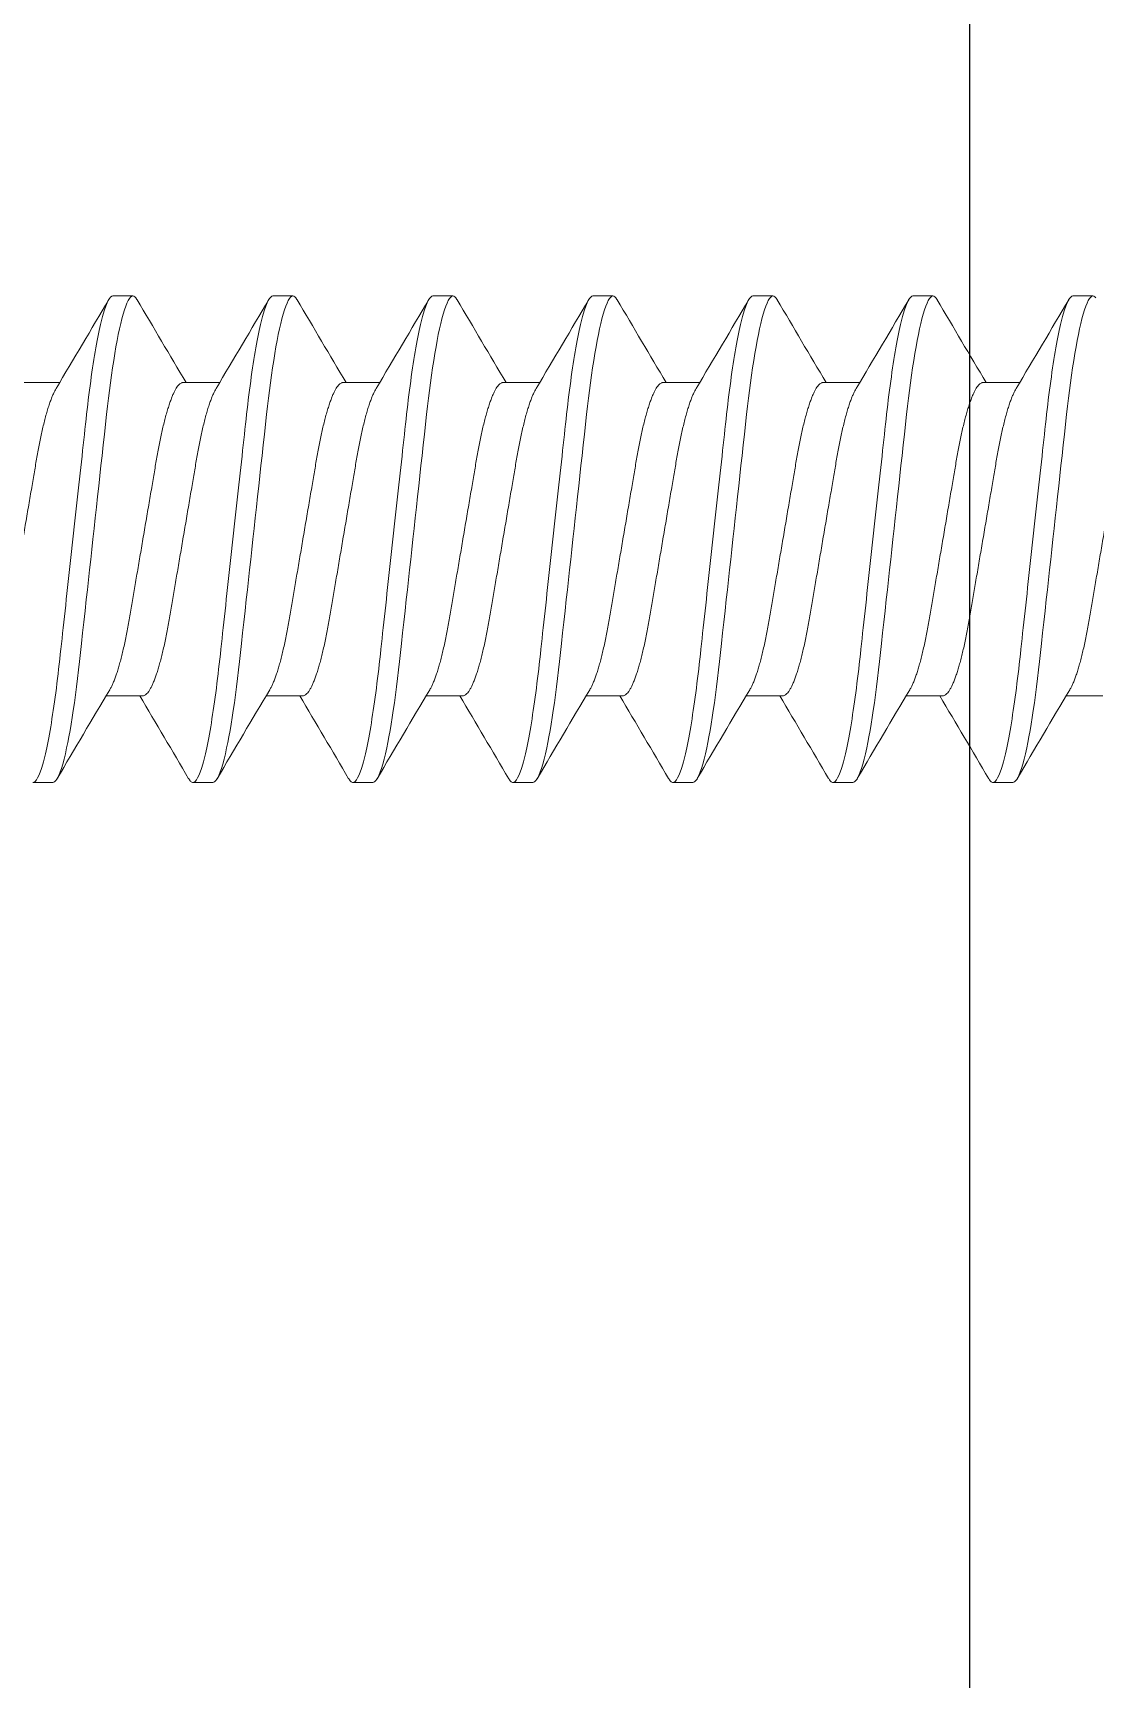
# Model space of a CAD drawing. Extents: x -26 to 91, y -47 to 75.
# Drawn here: x 5.562 to 5.977, y 55.154 to 55.797 of the extents above; entities that cross this region are included whole.
import ezdxf

# ---------------------------------------------------------------- set-up
doc = ezdxf.new("R2010")
doc.units = 0
doc.header["$MEASUREMENT"] = 0
doc.layers.get('0').update_dxf_attribs({"linetype": 'CONTINUOUS'})
doc.layers.add('Ballons', color=7, linetype='CONTINUOUS')
doc.layers.add('FRAME', color=1, linetype='CONTINUOUS')

# ---------------------------------------------------------------- blocks, each defined once
blk = doc.blocks.new('no 10 1 in')
at = {"color": 7, "linetype": 'Continuous', "lineweight": 15}
for p, q in [((55.43295, 25.67204), (55.42514, 25.67204)), ((55.49545, 25.67204), (55.48764, 25.67204)), ((55.55795, 25.67204), (55.55014, 25.67204)), ((55.62045, 25.67204), (55.61264, 25.67204)), ((55.68295, 25.67204), (55.67514, 25.67204)), ((55.74545, 25.67204), (55.73764, 25.67204)), ((55.80795, 25.67204), (55.80014, 25.67204)), ((55.46811, 25.63821), (55.45375, 25.63821)), ((55.53061, 25.63821), (55.51625, 25.63821)), ((55.59311, 25.63821), (55.57875, 25.63821)), ((55.65561, 25.63821), (55.64125, 25.63821)), ((55.71811, 25.63821), (55.70375, 25.63821)), ((55.78061, 25.63821), (55.76625, 25.63821)), ((55.84311, 25.63821), (55.82875, 25.63821)), ((55.42123, 25.51587), (55.43559, 25.51587)), ((55.48373, 25.51587), (55.49809, 25.51587)), ((55.54623, 25.51587), (55.56059, 25.51587)), ((55.60873, 25.51587), (55.62309, 25.51587)), ((55.67123, 25.51587), (55.68559, 25.51587)), ((55.73373, 25.51587), (55.74809, 25.51587)), ((55.79623, 25.51587), (55.81059, 25.51587)), ((55.45639, 25.48204), (55.4642, 25.48204)), ((55.51889, 25.48204), (55.5267, 25.48204)), ((55.58139, 25.48204), (55.5892, 25.48204)), ((55.64389, 25.48204), (55.6517, 25.48204)), ((55.70639, 25.48204), (55.7142, 25.48204)), ((55.76889, 25.48204), (55.7767, 25.48204)), ((55.83139, 25.48204), (55.8392, 25.48204))]:
    blk.add_line(p, q, dxfattribs=at)
at = {"color": 7, "linetype": 'Continuous', "lineweight": 15, "flags": 128}
for points in [[(55.42397, 25.67129), (55.42437, 25.67171), (55.42476, 25.67196), (55.42514, 25.67204), (55.42557, 25.67194), (55.42602, 25.67161), (55.42648, 25.67107), (55.42696, 25.67029), (55.42745, 25.66928), (55.42794, 25.66807), (55.42844, 25.66663), (55.42895, 25.66496), (55.42946, 25.66308), (55.42992, 25.66122), (55.43038, 25.65919), (55.43084, 25.657), (55.43129, 25.65466), (55.43175, 25.65217), (55.4322, 25.64954), (55.43265, 25.64679), (55.43309, 25.64391), (55.4335, 25.64108), (55.4339, 25.63816), (55.4343, 25.63515), (55.43468, 25.63208), (55.43506, 25.62895), (55.43542, 25.62576), (55.43584, 25.62193), (55.43628, 25.61796), (55.43673, 25.61385), (55.43719, 25.60963), (55.43762, 25.60576), (55.43805, 25.60181), (55.43849, 25.59779), (55.43894, 25.59371), (55.43939, 25.58959), (55.43984, 25.58543), (55.4403, 25.58124), (55.44076, 25.57704), (55.4412, 25.57305), (55.44164, 25.56907), (55.44207, 25.56512), (55.4425, 25.56119), (55.44293, 25.5573), (55.44335, 25.55347), (55.44384, 25.54903), (55.44431, 25.54468), (55.44478, 25.54045), (55.44523, 25.53634), (55.44562, 25.53278), (55.446, 25.52934), (55.44637, 25.52597), (55.44677, 25.52266), (55.44717, 25.51941), (55.44758, 25.51624), (55.44801, 25.51316), (55.44844, 25.51018), (55.44886, 25.50744), (55.44928, 25.50481), (55.44971, 25.5023), (55.45014, 25.49991), (55.45058, 25.49766), (55.45102, 25.49553), (55.45153, 25.49322), (55.45205, 25.49111), (55.45256, 25.48922), (55.45306, 25.48754), (55.45351, 25.48623), (55.45395, 25.48511), (55.45438, 25.48416), (55.4548, 25.48339), (55.45522, 25.48279), (55.45562, 25.48237), (55.45601, 25.48213), (55.45639, 25.48204), (55.45639, 25.48204)], [(55.48597, 25.67055), (55.48605, 25.6707), (55.48647, 25.67129), (55.48687, 25.67171), (55.48726, 25.67196), (55.48764, 25.67204), (55.48807, 25.67194), (55.48852, 25.67161), (55.48898, 25.67107), (55.48946, 25.67029), (55.48995, 25.66928), (55.49044, 25.66807), (55.49094, 25.66663), (55.49145, 25.66496), (55.49196, 25.66308), (55.49242, 25.66122), (55.49288, 25.65919), (55.49334, 25.657), (55.49379, 25.65466), (55.49425, 25.65217), (55.4947, 25.64954), (55.49515, 25.64679), (55.49559, 25.64391), (55.496, 25.64108), (55.4964, 25.63816), (55.4968, 25.63515), (55.49718, 25.63208), (55.49756, 25.62895), (55.49792, 25.62576), (55.49834, 25.62193), (55.49878, 25.61796), (55.49923, 25.61385), (55.49969, 25.60963), (55.50012, 25.60576), (55.50055, 25.60181), (55.50099, 25.59779), (55.50144, 25.59371), (55.50189, 25.58959), (55.50234, 25.58543), (55.5028, 25.58124), (55.50326, 25.57704), (55.5037, 25.57305), (55.50414, 25.56907), (55.50457, 25.56512), (55.505, 25.56119), (55.50543, 25.5573), (55.50585, 25.55347), (55.50634, 25.54903), (55.50681, 25.54468), (55.50728, 25.54045), (55.50773, 25.53634), (55.50812, 25.53278), (55.5085, 25.52934), (55.50887, 25.52597), (55.50927, 25.52266), (55.50967, 25.51941), (55.51008, 25.51624), (55.51051, 25.51316), (55.51094, 25.51018), (55.51136, 25.50744), (55.51178, 25.50481), (55.51221, 25.5023), (55.51264, 25.49991), (55.51308, 25.49766), (55.51352, 25.49553), (55.51403, 25.49322), (55.51455, 25.49111), (55.51506, 25.48922), (55.51556, 25.48754), (55.51601, 25.48623), (55.51645, 25.48511), (55.51688, 25.48416), (55.5173, 25.48339), (55.51772, 25.48279), (55.51812, 25.48237), (55.51851, 25.48213), (55.51889, 25.48204), (55.51889, 25.48204)], [(55.54847, 25.67055), (55.54855, 25.6707), (55.54897, 25.67129), (55.54937, 25.67171), (55.54976, 25.67196), (55.55014, 25.67204), (55.55057, 25.67194), (55.55102, 25.67161), (55.55148, 25.67107), (55.55196, 25.67029), (55.55245, 25.66928), (55.55294, 25.66807), (55.55344, 25.66663), (55.55395, 25.66496), (55.55446, 25.66308), (55.55492, 25.66122), (55.55538, 25.65919), (55.55584, 25.657), (55.55629, 25.65466), (55.55675, 25.65217), (55.5572, 25.64954), (55.55765, 25.64679), (55.55809, 25.64391), (55.5585, 25.64108), (55.5589, 25.63816), (55.5593, 25.63515), (55.55968, 25.63208), (55.56006, 25.62895), (55.56042, 25.62576), (55.56084, 25.62193), (55.56128, 25.61796), (55.56173, 25.61385), (55.56219, 25.60963), (55.56262, 25.60576), (55.56305, 25.60181), (55.56349, 25.59779), (55.56394, 25.59371), (55.56439, 25.58959), (55.56484, 25.58543), (55.5653, 25.58124), (55.56576, 25.57704), (55.5662, 25.57305), (55.56664, 25.56907), (55.56707, 25.56512), (55.5675, 25.56119), (55.56793, 25.5573), (55.56835, 25.55347), (55.56884, 25.54903), (55.56931, 25.54468), (55.56978, 25.54045), (55.57023, 25.53634), (55.57062, 25.53278), (55.571, 25.52934), (55.57137, 25.52597), (55.57177, 25.52266), (55.57217, 25.51941), (55.57258, 25.51624), (55.57301, 25.51316), (55.57344, 25.51018), (55.57386, 25.50744), (55.57428, 25.50481), (55.57471, 25.5023), (55.57514, 25.49991), (55.57558, 25.49766), (55.57602, 25.49553), (55.57653, 25.49322), (55.57705, 25.49111), (55.57756, 25.48922), (55.57806, 25.48754), (55.57851, 25.48623), (55.57895, 25.48511), (55.57938, 25.48416), (55.5798, 25.48339), (55.58022, 25.48279), (55.58062, 25.48237), (55.58101, 25.48213), (55.58139, 25.48204), (55.58139, 25.48204)], [(55.61097, 25.67055), (55.61105, 25.6707), (55.61147, 25.67129), (55.61187, 25.67171), (55.61226, 25.67196), (55.61264, 25.67204), (55.61307, 25.67194), (55.61352, 25.67161), (55.61398, 25.67107), (55.61446, 25.67029), (55.61495, 25.66928), (55.61544, 25.66807), (55.61594, 25.66663), (55.61645, 25.66496), (55.61696, 25.66308), (55.61742, 25.66122), (55.61788, 25.65919), (55.61834, 25.657), (55.61879, 25.65466), (55.61925, 25.65217), (55.6197, 25.64954), (55.62015, 25.64679), (55.62059, 25.64391), (55.621, 25.64108), (55.6214, 25.63816), (55.6218, 25.63515), (55.62218, 25.63208), (55.62256, 25.62895), (55.62292, 25.62576), (55.62334, 25.62193), (55.62378, 25.61796), (55.62423, 25.61385), (55.62469, 25.60963), (55.62512, 25.60576), (55.62555, 25.60181), (55.62599, 25.59779), (55.62644, 25.59371), (55.62689, 25.58959), (55.62734, 25.58543), (55.6278, 25.58124), (55.62826, 25.57704), (55.6287, 25.57305), (55.62914, 25.56907), (55.62957, 25.56512), (55.63, 25.56119), (55.63043, 25.5573), (55.63085, 25.55347), (55.63134, 25.54903), (55.63181, 25.54468), (55.63228, 25.54045), (55.63273, 25.53634), (55.63312, 25.53278), (55.6335, 25.52934), (55.63387, 25.52597), (55.63427, 25.52266), (55.63467, 25.51941), (55.63508, 25.51624), (55.63551, 25.51316), (55.63594, 25.51018), (55.63636, 25.50744), (55.63678, 25.50481), (55.63721, 25.5023), (55.63764, 25.49991), (55.63808, 25.49766), (55.63852, 25.49553), (55.63903, 25.49322), (55.63955, 25.49111), (55.64006, 25.48922), (55.64056, 25.48754), (55.64101, 25.48623), (55.64145, 25.48511), (55.64188, 25.48416), (55.6423, 25.48339), (55.64272, 25.48279), (55.64312, 25.48237), (55.64351, 25.48213), (55.64389, 25.48204), (55.64389, 25.48204)], [(55.67347, 25.67055), (55.67355, 25.6707), (55.67397, 25.67129), (55.67437, 25.67171), (55.67476, 25.67196), (55.67514, 25.67204), (55.67557, 25.67194), (55.67602, 25.67161), (55.67648, 25.67107), (55.67696, 25.67029), (55.67745, 25.66928), (55.67794, 25.66807), (55.67844, 25.66663), (55.67895, 25.66496), (55.67946, 25.66308), (55.67992, 25.66122), (55.68038, 25.65919), (55.68084, 25.657), (55.68129, 25.65466), (55.68175, 25.65217), (55.6822, 25.64954), (55.68265, 25.64679), (55.68309, 25.64391), (55.6835, 25.64108), (55.6839, 25.63816), (55.6843, 25.63515), (55.68468, 25.63208), (55.68506, 25.62895), (55.68542, 25.62576), (55.68584, 25.62193), (55.68628, 25.61796), (55.68673, 25.61385), (55.68719, 25.60963), (55.68762, 25.60576), (55.68805, 25.60181), (55.68849, 25.59779), (55.68894, 25.59371), (55.68939, 25.58959), (55.68984, 25.58543), (55.6903, 25.58124), (55.69076, 25.57704), (55.6912, 25.57305), (55.69164, 25.56907), (55.69207, 25.56512), (55.6925, 25.56119), (55.69293, 25.5573), (55.69335, 25.55347), (55.69384, 25.54903), (55.69431, 25.54468), (55.69478, 25.54045), (55.69523, 25.53634), (55.69562, 25.53278), (55.696, 25.52934), (55.69637, 25.52597), (55.69677, 25.52266), (55.69717, 25.51941), (55.69758, 25.51624), (55.69801, 25.51316), (55.69844, 25.51018), (55.69886, 25.50744), (55.69928, 25.50481), (55.69971, 25.5023), (55.70014, 25.49991), (55.70058, 25.49766), (55.70102, 25.49553), (55.70153, 25.49322), (55.70205, 25.49111), (55.70256, 25.48922), (55.70306, 25.48754), (55.70351, 25.48623), (55.70395, 25.48511), (55.70438, 25.48416), (55.7048, 25.48339), (55.70522, 25.48279), (55.70562, 25.48237), (55.70601, 25.48213), (55.70639, 25.48204), (55.70639, 25.48204)], [(55.73597, 25.67055), (55.73605, 25.6707), (55.73647, 25.67129), (55.73687, 25.67171), (55.73726, 25.67196), (55.73764, 25.67204), (55.73807, 25.67194), (55.73852, 25.67161), (55.73898, 25.67107), (55.73946, 25.67029), (55.73995, 25.66928), (55.74044, 25.66807), (55.74094, 25.66663), (55.74145, 25.66496), (55.74196, 25.66308), (55.74242, 25.66122), (55.74288, 25.65919), (55.74334, 25.657), (55.74379, 25.65466), (55.74425, 25.65217), (55.7447, 25.64954), (55.74515, 25.64679), (55.74559, 25.64391), (55.746, 25.64108), (55.7464, 25.63816), (55.7468, 25.63515), (55.74718, 25.63208), (55.74756, 25.62895), (55.74792, 25.62576), (55.74834, 25.62193), (55.74878, 25.61796), (55.74923, 25.61385), (55.74969, 25.60963), (55.75012, 25.60576), (55.75055, 25.60181), (55.75099, 25.59779), (55.75144, 25.59371), (55.75189, 25.58959), (55.75234, 25.58543), (55.7528, 25.58124), (55.75326, 25.57704), (55.7537, 25.57305), (55.75414, 25.56907), (55.75457, 25.56512), (55.755, 25.56119), (55.75543, 25.5573), (55.75585, 25.55347), (55.75634, 25.54903), (55.75681, 25.54468), (55.75728, 25.54045), (55.75773, 25.53634), (55.75812, 25.53278), (55.7585, 25.52934), (55.75887, 25.52597), (55.75927, 25.52266), (55.75967, 25.51941), (55.76008, 25.51624), (55.76051, 25.51316), (55.76094, 25.51018), (55.76136, 25.50744), (55.76178, 25.50481), (55.76221, 25.5023), (55.76264, 25.49991), (55.76308, 25.49766), (55.76352, 25.49553), (55.76403, 25.49322), (55.76455, 25.49111), (55.76506, 25.48922), (55.76556, 25.48754), (55.76601, 25.48623), (55.76645, 25.48511), (55.76688, 25.48416), (55.7673, 25.48339), (55.76772, 25.48279), (55.76812, 25.48237), (55.76851, 25.48213), (55.76889, 25.48204), (55.76889, 25.48204)], [(55.79847, 25.67055), (55.79855, 25.6707), (55.79897, 25.67129), (55.79937, 25.67171), (55.79976, 25.67196), (55.80014, 25.67204), (55.80057, 25.67194), (55.80102, 25.67161), (55.80148, 25.67107), (55.80196, 25.67029), (55.80245, 25.66928), (55.80294, 25.66807), (55.80344, 25.66663), (55.80395, 25.66496), (55.80446, 25.66308), (55.80492, 25.66122), (55.80538, 25.65919), (55.80584, 25.657), (55.80629, 25.65466), (55.80675, 25.65217), (55.8072, 25.64954), (55.80765, 25.64679), (55.80809, 25.64391), (55.8085, 25.64108), (55.8089, 25.63816), (55.8093, 25.63515), (55.80968, 25.63208), (55.81006, 25.62895), (55.81042, 25.62576), (55.81084, 25.62193), (55.81128, 25.61796), (55.81173, 25.61385), (55.81219, 25.60963), (55.81262, 25.60576), (55.81305, 25.60181), (55.81349, 25.59779), (55.81394, 25.59371), (55.81439, 25.58959), (55.81484, 25.58543), (55.8153, 25.58124), (55.81576, 25.57704), (55.8162, 25.57305), (55.81664, 25.56907), (55.81707, 25.56512), (55.8175, 25.56119), (55.81793, 25.5573), (55.81835, 25.55347), (55.81884, 25.54903), (55.81931, 25.54468), (55.81978, 25.54045), (55.82023, 25.53634), (55.82062, 25.53278), (55.821, 25.52934), (55.82137, 25.52597), (55.82177, 25.52266), (55.82217, 25.51941), (55.82258, 25.51624), (55.82301, 25.51316), (55.82344, 25.51018), (55.82386, 25.50744), (55.82428, 25.50481), (55.82471, 25.5023), (55.82514, 25.49991), (55.82558, 25.49766), (55.82602, 25.49553), (55.82653, 25.49322), (55.82705, 25.49111), (55.82756, 25.48922), (55.82806, 25.48754), (55.82851, 25.48623), (55.82895, 25.48511), (55.82938, 25.48416), (55.8298, 25.48339), (55.83022, 25.48279), (55.83062, 25.48237), (55.83101, 25.48213), (55.83139, 25.48204), (55.83139, 25.48204)]]:
    blk.add_lwpolyline(points, dxfattribs=at)
at = {"color": 7, "linetype": 'Continuous', "lineweight": 15}
for centre, radius, start, end in [((58.92023, 27.71047), 4.03865, 210.33779, 210.91002), ((51.88177, 27.78026), 4.17626, 329.14206, 329.65768), ((58.98232, 27.71023), 4.03818, 210.33778, 210.91007), ((51.94472, 27.78), 4.17573, 329.14203, 329.65771), ((59.04361, 27.70951), 4.03677, 210.33766, 210.91015), ((52.00878, 27.77907), 4.17391, 329.14192, 329.65783), ((59.10684, 27.70995), 4.03762, 210.33772, 210.91009), ((52.06952, 27.78012), 4.17597, 329.14199, 329.65765), ((59.1708, 27.71082), 4.03932, 210.33784, 210.90997), ((52.12977, 27.78144), 4.17858, 329.1422, 329.65754), ((59.23435, 27.71143), 4.04053, 210.33792, 210.90988), ((52.19381, 27.78053), 4.17679, 329.14209, 329.65765), ((59.2953, 27.71052), 4.03873, 210.33784, 210.91006), ((51.96894, 23.44351), 4.03885, 30.33781, 30.91), ((59.06968, 23.37405), 4.1758, 149.14203, 149.65771), ((52.03059, 23.44301), 4.03984, 30.3379, 30.90996), ((59.13264, 23.37379), 4.17633, 149.14206, 149.65768), ((52.09232, 23.44255), 4.04074, 30.33794, 30.90987), ((59.19514, 23.37379), 4.17633, 149.14206, 149.65768), ((52.15586, 23.44317), 4.03952, 30.33785, 30.90996), ((59.2585, 23.37327), 4.17734, 149.14208, 149.65757), ((52.21836, 23.44317), 4.03952, 30.33785, 30.90996), ((59.321, 23.37327), 4.17734, 149.14208, 149.65757), ((52.28233, 23.44403), 4.03782, 30.33773, 30.91008), ((59.38173, 23.37432), 4.17528, 149.142, 149.65774), ((52.34241, 23.4426), 4.04064, 30.33798, 30.90992)]:
    blk.add_arc(centre, radius, start, end, dxfattribs=at)
for points, knots in [([(55.43295, 25.67204), (55.43408, 25.67204), (55.43539, 25.66973), (55.43815, 25.6601), (55.43958, 25.65279), (55.44156, 25.63947), (55.4422, 25.63465), (55.44338, 25.62461), (55.44393, 25.61939), (55.44579, 25.60246), (55.44718, 25.58977), (55.44997, 25.56432), (55.45136, 25.55163), (55.45322, 25.5347), (55.45377, 25.52948), (55.45496, 25.51943), (55.45559, 25.51462), (55.45757, 25.50129), (55.45901, 25.49399), (55.46176, 25.48436), (55.46307, 25.48204), (55.4642, 25.48204)], [0, 0, 0, 0, 0.125, 0.125, 0.25, 0.25, 0.3125, 0.3125, 0.375, 0.375, 0.5, 0.5, 0.625, 0.625, 0.6875, 0.6875, 0.75, 0.75, 0.875, 0.875, 1, 1, 1, 1]), ([(55.49545, 25.67204), (55.49658, 25.67204), (55.49789, 25.66973), (55.50065, 25.6601), (55.50208, 25.65279), (55.50406, 25.63947), (55.5047, 25.63465), (55.50588, 25.62461), (55.50643, 25.61939), (55.50829, 25.60246), (55.50968, 25.58977), (55.51247, 25.56432), (55.51386, 25.55163), (55.51572, 25.5347), (55.51627, 25.52948), (55.51746, 25.51943), (55.51809, 25.51462), (55.52007, 25.50129), (55.52151, 25.49399), (55.52426, 25.48436), (55.52557, 25.48204), (55.5267, 25.48204)], [0, 0, 0, 0, 0.125, 0.125, 0.25, 0.25, 0.3125, 0.3125, 0.375, 0.375, 0.5, 0.5, 0.625, 0.625, 0.6875, 0.6875, 0.75, 0.75, 0.875, 0.875, 1, 1, 1, 1]), ([(55.55795, 25.67204), (55.55908, 25.67204), (55.56039, 25.66973), (55.56315, 25.6601), (55.56458, 25.65279), (55.56656, 25.63947), (55.5672, 25.63465), (55.56838, 25.62461), (55.56893, 25.61939), (55.57079, 25.60246), (55.57218, 25.58977), (55.57497, 25.56432), (55.57636, 25.55163), (55.57822, 25.5347), (55.57877, 25.52948), (55.57996, 25.51943), (55.58059, 25.51462), (55.58257, 25.50129), (55.58401, 25.49399), (55.58676, 25.48436), (55.58807, 25.48204), (55.5892, 25.48204)], [0, 0, 0, 0, 0.125, 0.125, 0.25, 0.25, 0.3125, 0.3125, 0.375, 0.375, 0.5, 0.5, 0.625, 0.625, 0.6875, 0.6875, 0.75, 0.75, 0.875, 0.875, 1, 1, 1, 1]), ([(55.62045, 25.67204), (55.62158, 25.67204), (55.62289, 25.66973), (55.62565, 25.6601), (55.62708, 25.65279), (55.62906, 25.63947), (55.6297, 25.63465), (55.63088, 25.62461), (55.63143, 25.61939), (55.63329, 25.60246), (55.63468, 25.58977), (55.63747, 25.56432), (55.63886, 25.55163), (55.64072, 25.5347), (55.64127, 25.52948), (55.64246, 25.51943), (55.64309, 25.51462), (55.64507, 25.50129), (55.64651, 25.49399), (55.64926, 25.48436), (55.65057, 25.48204), (55.6517, 25.48204)], [0, 0, 0, 0, 0.125, 0.125, 0.25, 0.25, 0.3125, 0.3125, 0.375, 0.375, 0.5, 0.5, 0.625, 0.625, 0.6875, 0.6875, 0.75, 0.75, 0.875, 0.875, 1, 1, 1, 1]), ([(55.68295, 25.67204), (55.68408, 25.67204), (55.68539, 25.66973), (55.68815, 25.6601), (55.68958, 25.65279), (55.69156, 25.63947), (55.6922, 25.63465), (55.69338, 25.62461), (55.69393, 25.61939), (55.69579, 25.60246), (55.69718, 25.58977), (55.69997, 25.56432), (55.70136, 25.55163), (55.70322, 25.5347), (55.70377, 25.52948), (55.70496, 25.51943), (55.70559, 25.51462), (55.70757, 25.50129), (55.70901, 25.49399), (55.71176, 25.48436), (55.71307, 25.48204), (55.7142, 25.48204)], [0, 0, 0, 0, 0.125, 0.125, 0.25, 0.25, 0.3125, 0.3125, 0.375, 0.375, 0.5, 0.5, 0.625, 0.625, 0.6875, 0.6875, 0.75, 0.75, 0.875, 0.875, 1, 1, 1, 1]), ([(55.74545, 25.67204), (55.74658, 25.67204), (55.74789, 25.66973), (55.75065, 25.6601), (55.75208, 25.65279), (55.75406, 25.63947), (55.7547, 25.63465), (55.75588, 25.62461), (55.75643, 25.61939), (55.75829, 25.60246), (55.75968, 25.58977), (55.76247, 25.56432), (55.76386, 25.55163), (55.76572, 25.5347), (55.76627, 25.52948), (55.76746, 25.51943), (55.76809, 25.51462), (55.77007, 25.50129), (55.77151, 25.49399), (55.77426, 25.48436), (55.77557, 25.48204), (55.7767, 25.48204)], [0, 0, 0, 0, 0.125, 0.125, 0.25, 0.25, 0.3125, 0.3125, 0.375, 0.375, 0.5, 0.5, 0.625, 0.625, 0.6875, 0.6875, 0.75, 0.75, 0.875, 0.875, 1, 1, 1, 1]), ([(55.80795, 25.67204), (55.80908, 25.67204), (55.81039, 25.66973), (55.81315, 25.6601), (55.81458, 25.65279), (55.81656, 25.63947), (55.8172, 25.63465), (55.81838, 25.62461), (55.81893, 25.61939), (55.82079, 25.60246), (55.82218, 25.58977), (55.82497, 25.56432), (55.82636, 25.55163), (55.82822, 25.5347), (55.82877, 25.52948), (55.82996, 25.51943), (55.83059, 25.51462), (55.83257, 25.50129), (55.83401, 25.49399), (55.83676, 25.48436), (55.83807, 25.48204), (55.8392, 25.48204)], [0, 0, 0, 0, 0.125, 0.125, 0.25, 0.25, 0.3125, 0.3125, 0.375, 0.375, 0.5, 0.5, 0.625, 0.625, 0.6875, 0.6875, 0.75, 0.75, 0.875, 0.875, 1, 1, 1, 1]), ([(55.40561, 25.63821), (55.40577, 25.6382), (55.40609, 25.63816), (55.4066, 25.63789), (55.40712, 25.63746), (55.40766, 25.63683), (55.40821, 25.63602), (55.40877, 25.63502), (55.40934, 25.63384), (55.40993, 25.63245), (55.41054, 25.63085), (55.41115, 25.62904), (55.41176, 25.62705), (55.41237, 25.62489), (55.41297, 25.62258), (55.41355, 25.62017), (55.41411, 25.61767), (55.41464, 25.61512), (55.41516, 25.61247), (55.41566, 25.60976), (55.41614, 25.60697), (55.41663, 25.60409), (55.41713, 25.60111), (55.41767, 25.59797), (55.41823, 25.59469), (55.41881, 25.59127), (55.41941, 25.58778), (55.42001, 25.58423), (55.42062, 25.58065), (55.42122, 25.5771), (55.42182, 25.5736), (55.4224, 25.57018), (55.42298, 25.56679), (55.42355, 25.56345), (55.42411, 25.56017), (55.42465, 25.55696), (55.42518, 25.55385), (55.4257, 25.55079), (55.42621, 25.54779), (55.42671, 25.54485), (55.42723, 25.54199), (55.42777, 25.53922), (55.42833, 25.53653), (55.4289, 25.534), (55.42947, 25.53162), (55.43004, 25.5294), (55.43062, 25.52732), (55.4312, 25.5254), (55.43179, 25.52363), (55.43237, 25.52204), (55.43296, 25.52062), (55.43354, 25.51938), (55.43395, 25.51859), (55.43416, 25.51826), (55.43418, 25.51824)], [0, 0, 0, 0, 0.018425, 0.037098, 0.055995, 0.075092, 0.094361, 0.113774, 0.1333, 0.152908, 0.173502, 0.194114, 0.214705, 0.235238, 0.255675, 0.275982, 0.295213, 0.314265, 0.333111, 0.351727, 0.370105, 0.388591, 0.407319, 0.426267, 0.446323, 0.466559, 0.486941, 0.507436, 0.528005, 0.548612, 0.568283, 0.587921, 0.607494, 0.626969, 0.646317, 0.665508, 0.684513, 0.703307, 0.722741, 0.74198, 0.761439, 0.781155, 0.801099, 0.821241, 0.840622, 0.860124, 0.879715, 0.899364, 0.919038, 0.938704, 0.95833, 0.977882, 0.998253, 1, 1, 1, 1]), ([(55.46811, 25.63821), (55.46827, 25.6382), (55.46859, 25.63816), (55.4691, 25.63789), (55.46962, 25.63746), (55.47016, 25.63683), (55.47071, 25.63602), (55.47127, 25.63502), (55.47184, 25.63384), (55.47243, 25.63245), (55.47304, 25.63085), (55.47365, 25.62904), (55.47426, 25.62705), (55.47487, 25.62489), (55.47547, 25.62258), (55.47605, 25.62017), (55.47661, 25.61767), (55.47714, 25.61512), (55.47766, 25.61247), (55.47816, 25.60976), (55.47864, 25.60697), (55.47913, 25.60409), (55.47963, 25.60111), (55.48017, 25.59797), (55.48073, 25.59469), (55.48131, 25.59127), (55.48191, 25.58778), (55.48251, 25.58423), (55.48312, 25.58065), (55.48372, 25.5771), (55.48432, 25.5736), (55.4849, 25.57018), (55.48548, 25.56679), (55.48605, 25.56345), (55.48661, 25.56017), (55.48715, 25.55696), (55.48768, 25.55385), (55.4882, 25.55079), (55.48871, 25.54779), (55.48921, 25.54485), (55.48973, 25.54199), (55.49027, 25.53922), (55.49083, 25.53653), (55.4914, 25.534), (55.49197, 25.53162), (55.49254, 25.5294), (55.49312, 25.52732), (55.4937, 25.5254), (55.49429, 25.52363), (55.49487, 25.52204), (55.49546, 25.52062), (55.49604, 25.51938), (55.49645, 25.51859), (55.49666, 25.51826), (55.49668, 25.51824)], [0, 0, 0, 0, 0.018425, 0.037098, 0.055995, 0.075092, 0.094361, 0.113774, 0.1333, 0.152908, 0.173502, 0.194114, 0.214705, 0.235238, 0.255675, 0.275982, 0.295213, 0.314265, 0.333111, 0.351727, 0.370105, 0.388591, 0.407319, 0.426267, 0.446322, 0.466559, 0.486941, 0.507436, 0.528005, 0.548612, 0.568283, 0.587921, 0.607494, 0.626969, 0.646317, 0.665508, 0.684513, 0.703307, 0.722741, 0.74198, 0.761439, 0.781155, 0.801099, 0.821241, 0.840622, 0.860124, 0.879715, 0.899364, 0.919038, 0.938704, 0.95833, 0.977882, 0.998253, 1, 1, 1, 1]), ([(55.53061, 25.63821), (55.53077, 25.6382), (55.53109, 25.63816), (55.5316, 25.63789), (55.53212, 25.63746), (55.53266, 25.63683), (55.53321, 25.63602), (55.53377, 25.63502), (55.53434, 25.63384), (55.53493, 25.63245), (55.53554, 25.63085), (55.53615, 25.62904), (55.53676, 25.62705), (55.53737, 25.62489), (55.53797, 25.62258), (55.53855, 25.62017), (55.53911, 25.61767), (55.53964, 25.61512), (55.54016, 25.61247), (55.54066, 25.60976), (55.54114, 25.60697), (55.54163, 25.60409), (55.54213, 25.60111), (55.54267, 25.59797), (55.54323, 25.59469), (55.54381, 25.59127), (55.54441, 25.58778), (55.54501, 25.58423), (55.54562, 25.58065), (55.54622, 25.5771), (55.54682, 25.5736), (55.5474, 25.57018), (55.54798, 25.56679), (55.54855, 25.56345), (55.54911, 25.56017), (55.54965, 25.55696), (55.55018, 25.55385), (55.5507, 25.55079), (55.55121, 25.54779), (55.55171, 25.54485), (55.55223, 25.54199), (55.55277, 25.53922), (55.55333, 25.53653), (55.5539, 25.534), (55.55447, 25.53162), (55.55504, 25.5294), (55.55562, 25.52732), (55.5562, 25.5254), (55.55679, 25.52363), (55.55737, 25.52204), (55.55796, 25.52062), (55.55854, 25.51938), (55.55895, 25.51859), (55.55916, 25.51826), (55.55918, 25.51824)], [0, 0, 0, 0, 0.018425, 0.037098, 0.055995, 0.075092, 0.094361, 0.113774, 0.1333, 0.152908, 0.173502, 0.194114, 0.214705, 0.235238, 0.255675, 0.275982, 0.295213, 0.314265, 0.333111, 0.351727, 0.370105, 0.388591, 0.407319, 0.426267, 0.446322, 0.466559, 0.486941, 0.507436, 0.528005, 0.548612, 0.568283, 0.587921, 0.607494, 0.62697, 0.646317, 0.665508, 0.684513, 0.703307, 0.722741, 0.74198, 0.761439, 0.781155, 0.801099, 0.821241, 0.840622, 0.860124, 0.879715, 0.899364, 0.919038, 0.938704, 0.95833, 0.977882, 0.998253, 1, 1, 1, 1]), ([(55.59311, 25.63821), (55.59327, 25.6382), (55.59359, 25.63816), (55.5941, 25.63789), (55.59462, 25.63746), (55.59516, 25.63683), (55.59571, 25.63602), (55.59627, 25.63502), (55.59684, 25.63384), (55.59743, 25.63245), (55.59804, 25.63085), (55.59865, 25.62904), (55.59926, 25.62705), (55.59987, 25.62489), (55.60047, 25.62258), (55.60105, 25.62017), (55.60161, 25.61767), (55.60214, 25.61512), (55.60266, 25.61247), (55.60316, 25.60976), (55.60364, 25.60697), (55.60413, 25.60409), (55.60463, 25.60111), (55.60517, 25.59797), (55.60573, 25.59469), (55.60631, 25.59127), (55.60691, 25.58778), (55.60751, 25.58423), (55.60812, 25.58065), (55.60872, 25.5771), (55.60932, 25.5736), (55.6099, 25.57018), (55.61048, 25.56679), (55.61105, 25.56345), (55.61161, 25.56017), (55.61215, 25.55696), (55.61268, 25.55385), (55.6132, 25.55079), (55.61371, 25.54779), (55.61421, 25.54485), (55.61473, 25.54199), (55.61527, 25.53922), (55.61583, 25.53653), (55.6164, 25.534), (55.61697, 25.53162), (55.61754, 25.5294), (55.61812, 25.52732), (55.6187, 25.5254), (55.61929, 25.52363), (55.61987, 25.52204), (55.62046, 25.52062), (55.62104, 25.51938), (55.62145, 25.51859), (55.62166, 25.51826), (55.62168, 25.51824)], [0, 0, 0, 0, 0.018425, 0.037098, 0.055995, 0.075092, 0.094361, 0.113774, 0.1333, 0.152908, 0.173502, 0.194114, 0.214705, 0.235238, 0.255675, 0.275982, 0.295213, 0.314265, 0.333111, 0.351727, 0.370105, 0.388591, 0.407319, 0.426267, 0.446322, 0.466559, 0.486941, 0.507436, 0.528005, 0.548612, 0.568283, 0.587921, 0.607494, 0.626969, 0.646317, 0.665508, 0.684513, 0.703307, 0.722741, 0.74198, 0.761439, 0.781155, 0.801099, 0.821241, 0.840622, 0.860124, 0.879715, 0.899364, 0.919038, 0.938704, 0.95833, 0.977882, 0.998253, 1, 1, 1, 1]), ([(55.65561, 25.63821), (55.65577, 25.6382), (55.65609, 25.63816), (55.6566, 25.63789), (55.65712, 25.63746), (55.65766, 25.63683), (55.65821, 25.63602), (55.65877, 25.63502), (55.65934, 25.63384), (55.65993, 25.63245), (55.66054, 25.63085), (55.66115, 25.62904), (55.66176, 25.62705), (55.66237, 25.62489), (55.66297, 25.62258), (55.66355, 25.62017), (55.66411, 25.61767), (55.66464, 25.61512), (55.66516, 25.61247), (55.66566, 25.60976), (55.66614, 25.60697), (55.66663, 25.60409), (55.66713, 25.60111), (55.66767, 25.59797), (55.66823, 25.59469), (55.66881, 25.59127), (55.66941, 25.58778), (55.67001, 25.58423), (55.67062, 25.58065), (55.67122, 25.5771), (55.67182, 25.5736), (55.6724, 25.57018), (55.67298, 25.56679), (55.67355, 25.56345), (55.67411, 25.56017), (55.67465, 25.55696), (55.67518, 25.55385), (55.6757, 25.55079), (55.67621, 25.54779), (55.67671, 25.54485), (55.67723, 25.54199), (55.67777, 25.53922), (55.67833, 25.53653), (55.6789, 25.534), (55.67947, 25.53162), (55.68004, 25.5294), (55.68062, 25.52732), (55.6812, 25.5254), (55.68179, 25.52363), (55.68237, 25.52204), (55.68296, 25.52062), (55.68354, 25.51938), (55.68395, 25.51859), (55.68416, 25.51826), (55.68418, 25.51824)], [0, 0, 0, 0, 0.018425, 0.037098, 0.055995, 0.075092, 0.094361, 0.113774, 0.1333, 0.152908, 0.173502, 0.194114, 0.214705, 0.235238, 0.255675, 0.275982, 0.295213, 0.314265, 0.333111, 0.351727, 0.370105, 0.388591, 0.407319, 0.426267, 0.446322, 0.466559, 0.486941, 0.507436, 0.528005, 0.548612, 0.568283, 0.587921, 0.607494, 0.626969, 0.646317, 0.665508, 0.684513, 0.703307, 0.722741, 0.74198, 0.761439, 0.781155, 0.801099, 0.821241, 0.840622, 0.860124, 0.879715, 0.899364, 0.919038, 0.938704, 0.95833, 0.977882, 0.998253, 1, 1, 1, 1]), ([(55.71811, 25.63821), (55.71827, 25.6382), (55.71859, 25.63816), (55.7191, 25.63789), (55.71962, 25.63746), (55.72016, 25.63683), (55.72071, 25.63602), (55.72127, 25.63502), (55.72184, 25.63384), (55.72243, 25.63245), (55.72304, 25.63085), (55.72365, 25.62904), (55.72426, 25.62705), (55.72487, 25.62489), (55.72547, 25.62258), (55.72605, 25.62017), (55.72661, 25.61767), (55.72714, 25.61512), (55.72766, 25.61247), (55.72816, 25.60976), (55.72864, 25.60697), (55.72913, 25.60409), (55.72963, 25.60111), (55.73017, 25.59797), (55.73073, 25.59469), (55.73131, 25.59127), (55.73191, 25.58778), (55.73251, 25.58423), (55.73312, 25.58065), (55.73372, 25.5771), (55.73432, 25.5736), (55.7349, 25.57018), (55.73548, 25.56679), (55.73605, 25.56345), (55.73661, 25.56017), (55.73715, 25.55696), (55.73768, 25.55385), (55.7382, 25.55079), (55.73871, 25.54779), (55.73921, 25.54485), (55.73973, 25.54199), (55.74027, 25.53922), (55.74083, 25.53653), (55.7414, 25.534), (55.74197, 25.53162), (55.74254, 25.5294), (55.74312, 25.52732), (55.7437, 25.5254), (55.74429, 25.52363), (55.74487, 25.52204), (55.74546, 25.52062), (55.74604, 25.51938), (55.74645, 25.51859), (55.74666, 25.51826), (55.74668, 25.51824)], [0, 0, 0, 0, 0.018425, 0.037098, 0.055995, 0.075092, 0.094361, 0.113774, 0.1333, 0.152908, 0.173502, 0.194114, 0.214705, 0.235238, 0.255675, 0.275982, 0.295213, 0.314265, 0.333111, 0.351727, 0.370105, 0.388591, 0.407319, 0.426267, 0.446323, 0.466559, 0.486941, 0.507436, 0.528005, 0.548612, 0.568283, 0.587921, 0.607494, 0.626969, 0.646317, 0.665508, 0.684513, 0.703307, 0.722741, 0.74198, 0.761439, 0.781155, 0.801099, 0.821241, 0.840622, 0.860124, 0.879715, 0.899364, 0.919038, 0.938704, 0.95833, 0.977882, 0.998253, 1, 1, 1, 1]), ([(55.78061, 25.63821), (55.78077, 25.6382), (55.78109, 25.63816), (55.7816, 25.63789), (55.78212, 25.63746), (55.78266, 25.63683), (55.78321, 25.63602), (55.78377, 25.63502), (55.78434, 25.63384), (55.78493, 25.63245), (55.78554, 25.63085), (55.78615, 25.62904), (55.78676, 25.62705), (55.78737, 25.62489), (55.78797, 25.62258), (55.78855, 25.62017), (55.78911, 25.61767), (55.78964, 25.61512), (55.79016, 25.61247), (55.79066, 25.60976), (55.79114, 25.60697), (55.79163, 25.60409), (55.79213, 25.60111), (55.79267, 25.59797), (55.79323, 25.59469), (55.79381, 25.59127), (55.79441, 25.58778), (55.79501, 25.58423), (55.79562, 25.58065), (55.79622, 25.5771), (55.79682, 25.5736), (55.7974, 25.57018), (55.79798, 25.56679), (55.79855, 25.56345), (55.79911, 25.56017), (55.79965, 25.55696), (55.80018, 25.55385), (55.8007, 25.55079), (55.80121, 25.54779), (55.80171, 25.54485), (55.80223, 25.54199), (55.80277, 25.53922), (55.80333, 25.53653), (55.8039, 25.534), (55.80447, 25.53162), (55.80504, 25.5294), (55.80562, 25.52732), (55.8062, 25.5254), (55.80679, 25.52363), (55.80737, 25.52204), (55.80796, 25.52062), (55.80854, 25.51938), (55.80895, 25.51859), (55.80916, 25.51826), (55.80918, 25.51824)], [0, 0, 0, 0, 0.018425, 0.037098, 0.055995, 0.075092, 0.094361, 0.113774, 0.1333, 0.152908, 0.173502, 0.194114, 0.214705, 0.235238, 0.255675, 0.275982, 0.295213, 0.314265, 0.333111, 0.351727, 0.370105, 0.388591, 0.407319, 0.426267, 0.446323, 0.466559, 0.486941, 0.507436, 0.528005, 0.548612, 0.568283, 0.587921, 0.607494, 0.626969, 0.646317, 0.665508, 0.684513, 0.703307, 0.722741, 0.74198, 0.761439, 0.781155, 0.801099, 0.821241, 0.840622, 0.860124, 0.879715, 0.899364, 0.919038, 0.938704, 0.95833, 0.977882, 0.998253, 1, 1, 1, 1]), ([(55.45517, 25.63584), (55.45533, 25.63557), (55.45567, 25.63497), (55.45622, 25.63383), (55.45681, 25.63245), (55.45741, 25.63085), (55.45803, 25.62904), (55.45864, 25.62705), (55.45925, 25.62489), (55.45984, 25.62258), (55.46042, 25.62017), (55.46098, 25.61767), (55.46152, 25.61512), (55.46203, 25.61247), (55.46253, 25.60976), (55.46301, 25.60697), (55.4635, 25.60409), (55.46401, 25.60111), (55.46454, 25.59797), (55.4651, 25.59469), (55.46569, 25.59127), (55.46628, 25.58778), (55.46688, 25.58423), (55.46749, 25.58065), (55.4681, 25.5771), (55.46869, 25.5736), (55.46928, 25.57018), (55.46985, 25.56679), (55.47042, 25.56345), (55.47098, 25.56017), (55.47153, 25.55696), (55.47206, 25.55385), (55.47258, 25.55079), (55.47309, 25.54779), (55.47359, 25.54485), (55.47411, 25.54199), (55.47465, 25.53922), (55.47521, 25.53653), (55.47577, 25.534), (55.47634, 25.53162), (55.47692, 25.5294), (55.47749, 25.52732), (55.47808, 25.5254), (55.47866, 25.52364), (55.47925, 25.52204), (55.47983, 25.52062), (55.48042, 25.51937), (55.481, 25.51829), (55.48158, 25.51739), (55.48215, 25.51671), (55.4827, 25.51622), (55.48323, 25.51593), (55.48356, 25.51589), (55.48373, 25.51587)], [0, 0, 0, 0, 0.016551, 0.036076, 0.055684, 0.076279, 0.09689, 0.117481, 0.138014, 0.158452, 0.178759, 0.19799, 0.217041, 0.235888, 0.254503, 0.272882, 0.291368, 0.310096, 0.329043, 0.349099, 0.369335, 0.389718, 0.410212, 0.430781, 0.451388, 0.471059, 0.490697, 0.51027, 0.529746, 0.549094, 0.568285, 0.58729, 0.606083, 0.625518, 0.644756, 0.664216, 0.683932, 0.703876, 0.724018, 0.743399, 0.7629, 0.782492, 0.802141, 0.821815, 0.841481, 0.861106, 0.880659, 0.90103, 0.921251, 0.941289, 0.961112, 0.980691, 1, 1, 1, 1]), ([(55.51767, 25.63584), (55.51783, 25.63557), (55.51817, 25.63497), (55.51872, 25.63383), (55.51931, 25.63245), (55.51991, 25.63085), (55.52053, 25.62904), (55.52114, 25.62705), (55.52175, 25.62489), (55.52234, 25.62258), (55.52292, 25.62017), (55.52348, 25.61767), (55.52402, 25.61512), (55.52453, 25.61247), (55.52503, 25.60976), (55.52551, 25.60697), (55.526, 25.60409), (55.52651, 25.60111), (55.52704, 25.59797), (55.5276, 25.59469), (55.52819, 25.59127), (55.52878, 25.58778), (55.52938, 25.58423), (55.52999, 25.58065), (55.5306, 25.5771), (55.53119, 25.5736), (55.53178, 25.57018), (55.53235, 25.56679), (55.53292, 25.56345), (55.53348, 25.56017), (55.53403, 25.55696), (55.53456, 25.55385), (55.53508, 25.55079), (55.53559, 25.54779), (55.53609, 25.54485), (55.53661, 25.54199), (55.53715, 25.53922), (55.53771, 25.53653), (55.53827, 25.534), (55.53884, 25.53162), (55.53942, 25.5294), (55.53999, 25.52732), (55.54058, 25.5254), (55.54116, 25.52364), (55.54175, 25.52204), (55.54233, 25.52062), (55.54292, 25.51937), (55.5435, 25.51829), (55.54408, 25.51739), (55.54465, 25.51671), (55.5452, 25.51622), (55.54573, 25.51593), (55.54606, 25.51589), (55.54623, 25.51587)], [0, 0, 0, 0, 0.01655, 0.036076, 0.055684, 0.076279, 0.09689, 0.117481, 0.138014, 0.158452, 0.178759, 0.19799, 0.217041, 0.235888, 0.254503, 0.272882, 0.291368, 0.310096, 0.329043, 0.349099, 0.369335, 0.389718, 0.410212, 0.430781, 0.451388, 0.471059, 0.490697, 0.51027, 0.529746, 0.549094, 0.568285, 0.58729, 0.606083, 0.625518, 0.644756, 0.664216, 0.683932, 0.703876, 0.724018, 0.743399, 0.7629, 0.782492, 0.802141, 0.821815, 0.841481, 0.861106, 0.880659, 0.90103, 0.921251, 0.941289, 0.961112, 0.980691, 1, 1, 1, 1]), ([(55.58017, 25.63584), (55.58033, 25.63557), (55.58067, 25.63497), (55.58122, 25.63383), (55.58181, 25.63245), (55.58241, 25.63085), (55.58303, 25.62904), (55.58364, 25.62705), (55.58425, 25.62489), (55.58484, 25.62258), (55.58542, 25.62017), (55.58598, 25.61767), (55.58652, 25.61512), (55.58703, 25.61247), (55.58753, 25.60976), (55.58801, 25.60697), (55.5885, 25.60409), (55.58901, 25.60111), (55.58954, 25.59797), (55.5901, 25.59469), (55.59069, 25.59127), (55.59128, 25.58778), (55.59188, 25.58423), (55.59249, 25.58065), (55.5931, 25.5771), (55.59369, 25.5736), (55.59428, 25.57018), (55.59485, 25.56679), (55.59542, 25.56345), (55.59598, 25.56017), (55.59653, 25.55696), (55.59706, 25.55385), (55.59758, 25.55079), (55.59809, 25.54779), (55.59859, 25.54485), (55.59911, 25.54199), (55.59965, 25.53922), (55.60021, 25.53653), (55.60077, 25.534), (55.60134, 25.53162), (55.60192, 25.5294), (55.60249, 25.52732), (55.60308, 25.5254), (55.60366, 25.52364), (55.60425, 25.52204), (55.60483, 25.52062), (55.60542, 25.51937), (55.606, 25.51829), (55.60658, 25.51739), (55.60715, 25.51671), (55.6077, 25.51622), (55.60823, 25.51593), (55.60856, 25.51589), (55.60873, 25.51587)], [0, 0, 0, 0, 0.01655, 0.036076, 0.055684, 0.076279, 0.09689, 0.117481, 0.138014, 0.158452, 0.178759, 0.19799, 0.217041, 0.235888, 0.254503, 0.272882, 0.291368, 0.310096, 0.329043, 0.349099, 0.369335, 0.389718, 0.410212, 0.430781, 0.451388, 0.471059, 0.490697, 0.51027, 0.529746, 0.549094, 0.568285, 0.58729, 0.606083, 0.625518, 0.644756, 0.664216, 0.683932, 0.703876, 0.724018, 0.743399, 0.7629, 0.782492, 0.802141, 0.821815, 0.841481, 0.861106, 0.880659, 0.90103, 0.921251, 0.941289, 0.961112, 0.980691, 1, 1, 1, 1]), ([(55.64267, 25.63584), (55.64283, 25.63557), (55.64317, 25.63497), (55.64372, 25.63383), (55.64431, 25.63245), (55.64491, 25.63085), (55.64553, 25.62904), (55.64614, 25.62705), (55.64675, 25.62489), (55.64734, 25.62258), (55.64792, 25.62017), (55.64848, 25.61767), (55.64902, 25.61512), (55.64953, 25.61247), (55.65003, 25.60976), (55.65051, 25.60697), (55.651, 25.60409), (55.65151, 25.60111), (55.65204, 25.59797), (55.6526, 25.59469), (55.65319, 25.59127), (55.65378, 25.58778), (55.65438, 25.58423), (55.65499, 25.58065), (55.6556, 25.5771), (55.65619, 25.5736), (55.65678, 25.57018), (55.65735, 25.56679), (55.65792, 25.56345), (55.65848, 25.56017), (55.65903, 25.55696), (55.65956, 25.55385), (55.66008, 25.55079), (55.66059, 25.54779), (55.66109, 25.54485), (55.66161, 25.54199), (55.66215, 25.53922), (55.66271, 25.53653), (55.66327, 25.534), (55.66384, 25.53162), (55.66442, 25.5294), (55.66499, 25.52732), (55.66558, 25.5254), (55.66616, 25.52364), (55.66675, 25.52204), (55.66733, 25.52062), (55.66792, 25.51937), (55.6685, 25.51829), (55.66908, 25.51739), (55.66965, 25.51671), (55.6702, 25.51622), (55.67073, 25.51593), (55.67106, 25.51589), (55.67123, 25.51587)], [0, 0, 0, 0, 0.016551, 0.036076, 0.055684, 0.076279, 0.09689, 0.117481, 0.138014, 0.158452, 0.178759, 0.19799, 0.217041, 0.235888, 0.254503, 0.272882, 0.291368, 0.310096, 0.329043, 0.349099, 0.369335, 0.389718, 0.410212, 0.430781, 0.451388, 0.471059, 0.490697, 0.51027, 0.529746, 0.549094, 0.568285, 0.58729, 0.606083, 0.625518, 0.644756, 0.664216, 0.683932, 0.703876, 0.724018, 0.743399, 0.7629, 0.782492, 0.802141, 0.821815, 0.841481, 0.861106, 0.880659, 0.90103, 0.921251, 0.941289, 0.961112, 0.980691, 1, 1, 1, 1]), ([(55.70517, 25.63584), (55.70533, 25.63557), (55.70567, 25.63497), (55.70622, 25.63383), (55.70681, 25.63245), (55.70741, 25.63085), (55.70803, 25.62904), (55.70864, 25.62705), (55.70925, 25.62489), (55.70984, 25.62258), (55.71042, 25.62017), (55.71098, 25.61767), (55.71152, 25.61512), (55.71203, 25.61247), (55.71253, 25.60976), (55.71301, 25.60697), (55.7135, 25.60409), (55.71401, 25.60111), (55.71454, 25.59797), (55.7151, 25.59469), (55.71569, 25.59127), (55.71628, 25.58778), (55.71688, 25.58423), (55.71749, 25.58065), (55.7181, 25.5771), (55.71869, 25.5736), (55.71928, 25.57018), (55.71985, 25.56679), (55.72042, 25.56345), (55.72098, 25.56017), (55.72153, 25.55696), (55.72206, 25.55385), (55.72258, 25.55079), (55.72309, 25.54779), (55.72359, 25.54485), (55.72411, 25.54199), (55.72465, 25.53922), (55.72521, 25.53653), (55.72577, 25.534), (55.72634, 25.53162), (55.72692, 25.5294), (55.72749, 25.52732), (55.72808, 25.5254), (55.72866, 25.52364), (55.72925, 25.52204), (55.72983, 25.52062), (55.73042, 25.51937), (55.731, 25.51829), (55.73158, 25.51739), (55.73215, 25.51671), (55.7327, 25.51622), (55.73323, 25.51593), (55.73356, 25.51589), (55.73373, 25.51587)], [0, 0, 0, 0, 0.016551, 0.036076, 0.055684, 0.076279, 0.09689, 0.117481, 0.138014, 0.158452, 0.178759, 0.19799, 0.217041, 0.235888, 0.254503, 0.272882, 0.291368, 0.310096, 0.329043, 0.349099, 0.369335, 0.389718, 0.410212, 0.430781, 0.451388, 0.471059, 0.490697, 0.51027, 0.529746, 0.549094, 0.568285, 0.58729, 0.606083, 0.625518, 0.644756, 0.664216, 0.683932, 0.703876, 0.724018, 0.743399, 0.7629, 0.782492, 0.802141, 0.821815, 0.841481, 0.861106, 0.880659, 0.90103, 0.921251, 0.941289, 0.961112, 0.980691, 1, 1, 1, 1]), ([(55.76767, 25.63584), (55.76783, 25.63557), (55.76817, 25.63497), (55.76872, 25.63383), (55.76931, 25.63245), (55.76991, 25.63085), (55.77053, 25.62904), (55.77114, 25.62705), (55.77175, 25.62489), (55.77234, 25.62258), (55.77292, 25.62017), (55.77348, 25.61767), (55.77402, 25.61512), (55.77453, 25.61247), (55.77503, 25.60976), (55.77551, 25.60697), (55.776, 25.60409), (55.77651, 25.60111), (55.77704, 25.59797), (55.7776, 25.59469), (55.77819, 25.59127), (55.77878, 25.58778), (55.77938, 25.58423), (55.77999, 25.58065), (55.7806, 25.5771), (55.78119, 25.5736), (55.78178, 25.57018), (55.78235, 25.56679), (55.78292, 25.56345), (55.78348, 25.56017), (55.78403, 25.55696), (55.78456, 25.55385), (55.78508, 25.55079), (55.78559, 25.54779), (55.78609, 25.54485), (55.78661, 25.54199), (55.78715, 25.53922), (55.78771, 25.53653), (55.78827, 25.534), (55.78884, 25.53162), (55.78942, 25.5294), (55.78999, 25.52732), (55.79058, 25.5254), (55.79116, 25.52364), (55.79175, 25.52204), (55.79233, 25.52062), (55.79292, 25.51937), (55.7935, 25.51829), (55.79408, 25.51739), (55.79465, 25.51671), (55.7952, 25.51622), (55.79573, 25.51593), (55.79606, 25.51589), (55.79623, 25.51587)], [0, 0, 0, 0, 0.016551, 0.036076, 0.055684, 0.076279, 0.09689, 0.117481, 0.138014, 0.158452, 0.178759, 0.19799, 0.217041, 0.235888, 0.254503, 0.272882, 0.291368, 0.310096, 0.329043, 0.349099, 0.369335, 0.389718, 0.410212, 0.430781, 0.451388, 0.471059, 0.490697, 0.51027, 0.529746, 0.549094, 0.568285, 0.58729, 0.606083, 0.625518, 0.644756, 0.664216, 0.683932, 0.703876, 0.724018, 0.743399, 0.7629, 0.782492, 0.802141, 0.821815, 0.841481, 0.861106, 0.880659, 0.90103, 0.921251, 0.941289, 0.961112, 0.980691, 1, 1, 1, 1]), ([(55.83017, 25.63584), (55.83033, 25.63557), (55.83067, 25.63497), (55.83122, 25.63383), (55.83181, 25.63245), (55.83241, 25.63085), (55.83303, 25.62904), (55.83364, 25.62705), (55.83425, 25.62489), (55.83484, 25.62258), (55.83542, 25.62017), (55.83598, 25.61767), (55.83652, 25.61512), (55.83703, 25.61247), (55.83753, 25.60976), (55.83801, 25.60697), (55.8385, 25.60409), (55.83901, 25.60111), (55.83954, 25.59797), (55.8401, 25.59469), (55.84069, 25.59127), (55.84128, 25.58778), (55.84188, 25.58423), (55.84249, 25.58065), (55.8431, 25.5771), (55.84369, 25.5736), (55.84428, 25.57018), (55.84485, 25.56679), (55.84542, 25.56345), (55.84598, 25.56017), (55.84653, 25.55696), (55.84706, 25.55385), (55.84758, 25.55079), (55.84809, 25.54779), (55.84859, 25.54485), (55.84911, 25.54199), (55.84965, 25.53922), (55.85021, 25.53653), (55.85077, 25.534), (55.85134, 25.53162), (55.85192, 25.5294), (55.85249, 25.52732), (55.85308, 25.5254), (55.85366, 25.52364), (55.85425, 25.52204), (55.85483, 25.52062), (55.85542, 25.51937), (55.856, 25.51829), (55.85658, 25.51739), (55.85715, 25.51671), (55.8577, 25.51622), (55.85823, 25.51593), (55.85856, 25.51589), (55.85873, 25.51587)], [0, 0, 0, 0, 0.016551, 0.036076, 0.055684, 0.076279, 0.09689, 0.117481, 0.138014, 0.158452, 0.178759, 0.19799, 0.217041, 0.235888, 0.254503, 0.272882, 0.291368, 0.310096, 0.329043, 0.349099, 0.369335, 0.389718, 0.410212, 0.430781, 0.451388, 0.471059, 0.490697, 0.51027, 0.529746, 0.549094, 0.568285, 0.58729, 0.606083, 0.625518, 0.644756, 0.664216, 0.683932, 0.703876, 0.724018, 0.743399, 0.7629, 0.782492, 0.802141, 0.821815, 0.841481, 0.861106, 0.880659, 0.90103, 0.921251, 0.941289, 0.961112, 0.980691, 1, 1, 1, 1]), ([(55.4642, 25.48204), (55.46435, 25.48206), (55.46463, 25.4821), (55.46508, 25.48245), (55.4655, 25.48291), (55.46576, 25.48336), (55.46587, 25.48355)], [0, 0, 0, 0, 0.267657, 0.538485, 0.812222, 1, 1, 1, 1]), ([(55.5267, 25.48204), (55.52685, 25.48206), (55.52713, 25.4821), (55.52758, 25.48245), (55.528, 25.48291), (55.52826, 25.48336), (55.52837, 25.48355)], [0, 0, 0, 0, 0.267657, 0.538485, 0.812222, 1, 1, 1, 1]), ([(55.5892, 25.48204), (55.58935, 25.48206), (55.58963, 25.4821), (55.59008, 25.48245), (55.5905, 25.48291), (55.59076, 25.48336), (55.59087, 25.48355)], [0, 0, 0, 0, 0.267657, 0.538485, 0.812222, 1, 1, 1, 1]), ([(55.6517, 25.48204), (55.65185, 25.48206), (55.65213, 25.4821), (55.65258, 25.48245), (55.653, 25.48291), (55.65326, 25.48336), (55.65337, 25.48355)], [0, 0, 0, 0, 0.267656, 0.538485, 0.812222, 1, 1, 1, 1]), ([(55.7142, 25.48204), (55.71435, 25.48206), (55.71463, 25.4821), (55.71508, 25.48245), (55.7155, 25.48291), (55.71576, 25.48336), (55.71587, 25.48355)], [0, 0, 0, 0, 0.267656, 0.538485, 0.812222, 1, 1, 1, 1]), ([(55.7767, 25.48204), (55.77685, 25.48206), (55.77713, 25.4821), (55.77758, 25.48245), (55.778, 25.48291), (55.77826, 25.48336), (55.77837, 25.48355)], [0, 0, 0, 0, 0.267657, 0.538485, 0.812222, 1, 1, 1, 1])]:
    blk.add_open_spline(points, degree=3, knots=knots, dxfattribs=at)
blk = doc.blocks.new('3809 BLOCK FRAME')
blk.add_lwpolyline([(-1.674, 0.454), (-4.425, 0.454)])

msp = doc.modelspace()

# ---------------------------------------------------------------- block references
at = {"layer": 'Ballons', "xscale": -1}
msp.add_blockref('no 10 1 in', (61.40169, 30.0224), dxfattribs=at)
at = {"layer": 'FRAME', "xscale": -1, "rotation": 90}
msp.add_blockref('3809 BLOCK FRAME', (6.38245, 51.65945), dxfattribs=at)

doc.saveas('drawing.dxf')
